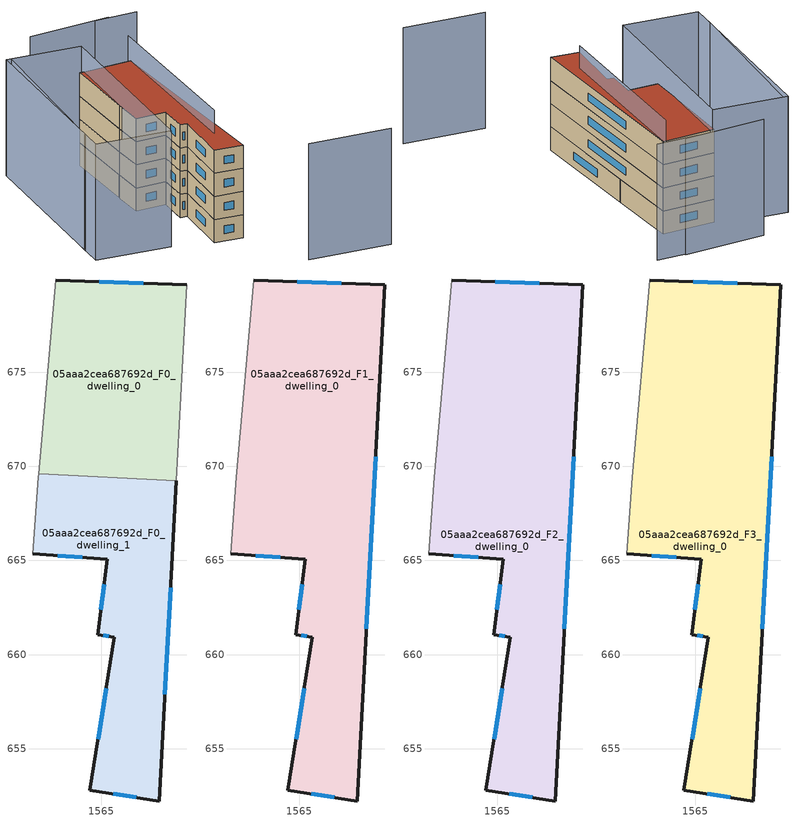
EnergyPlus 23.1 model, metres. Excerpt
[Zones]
05aaa2cea687692d_F0_dwelling_0
 floor ground (EU_floor_Construction): 1569.54,679.67 1568.99,669.22 1561.67,669.62 1562.58,679.91 z0
 wall outside (EU_wall_Construction): 1569.54,679.67 1562.58,679.91 z0:3
 wall adiabatic (EU_wall_Construction): 1562.58,679.91 1561.67,669.62 / 1568.99,669.22 1569.54,679.67 z0:3
 wall to 05aaa2cea687692d_F0_dwelling_1 (EU_wall_Construction): 1561.67,669.62 1568.99,669.22 z0:3
 window (EU_Window_Construction): 1567.22,679.75 1564.9,679.83 z1:2
05aaa2cea687692d_F0_dwelling_1
 floor ground (EU_floor_Construction): 1568.99,669.22 1568.08,652.22 1564.4,652.79 1565.68,660.93 1564.81,661.06 1565.32,665.07 1561.36,665.35 1561.65,669.43 1561.67,669.62 z0
 wall outside (EU_wall_Construction): 1561.36,665.35 1565.32,665.07 1564.81,661.06 1565.68,660.93 1564.4,652.79 1568.08,652.22 1568.99,669.22 z0:3
 wall adiabatic (EU_wall_Construction): 1561.67,669.62 1561.65,669.43 1561.36,665.35 z0:3
 window (EU_Window_Construction): 1562.68,665.25 1564,665.16 / 1568.38,657.89 1568.69,663.56 / 1565.63,652.6 1566.86,652.41 / 1565.26,658.21 1564.83,655.5 / 1565.1,661.01 1565.39,660.97 / 1565.15,663.73 1564.98,662.39 z1:2
05aaa2cea687692d_F1_dwelling_0
 floor to 05aaa2cea687692d_F0_dwelling_0 (EU_floor_Construction): 1569.54,679.67 1568.99,669.23 1561.67,669.62 1562.58,679.91 z3
 floor to 05aaa2cea687692d_F0_dwelling_1 (EU_floor_Construction): 1568.99,669.23 1568.08,652.22 1564.4,652.79 1565.68,660.93 1564.81,661.06 1565.32,665.07 1561.36,665.35 1561.65,669.43 1561.67,669.62 z3
 wall outside (EU_wall_Construction): 1561.36,665.35 1565.32,665.07 1564.81,661.06 1565.68,660.93 1564.4,652.79 1568.08,652.22 1569.54,679.67 1562.58,679.91 z3:6
 wall adiabatic (EU_wall_Construction): 1562.58,679.91 1561.65,669.43 1561.36,665.35 z3:6
 window (EU_Window_Construction): 1562.68,665.25 1564,665.16 / 1567.22,679.75 1564.9,679.83 / 1568.57,661.37 1569.06,670.52 / 1565.63,652.6 1566.86,652.41 / 1565.26,658.21 1564.83,655.5 / 1565.1,661.01 1565.39,660.97 / 1565.15,663.73 1564.98,662.39 z4:5
05aaa2cea687692d_F2_dwelling_0
 floor to 05aaa2cea687692d_F1_dwelling_0 (EU_floor_Construction): 1569.54,679.67 1568.08,652.22 1564.4,652.79 1565.68,660.93 1564.81,661.06 1565.32,665.07 1561.36,665.35 1561.65,669.43 1562.58,679.91 z6
 wall outside (EU_wall_Construction): 1561.36,665.35 1565.32,665.07 1564.81,661.06 1565.68,660.93 1564.4,652.79 1568.08,652.22 1569.54,679.67 1562.58,679.91 z6:9
 wall adiabatic (EU_wall_Construction): 1562.58,679.91 1561.65,669.43 1561.36,665.35 z6:9
 window (EU_Window_Construction): 1562.68,665.25 1564,665.16 / 1567.22,679.75 1564.9,679.83 / 1568.57,661.37 1569.06,670.52 / 1565.63,652.6 1566.86,652.41 / 1565.26,658.21 1564.83,655.5 / 1565.1,661.01 1565.39,660.97 / 1565.15,663.73 1564.98,662.39 z7:8
05aaa2cea687692d_F3_dwelling_0
 floor to 05aaa2cea687692d_F2_dwelling_0 (EU_floor_Construction): 1569.54,679.67 1568.08,652.22 1564.4,652.79 1565.68,660.93 1564.81,661.06 1565.32,665.07 1561.36,665.35 1561.65,669.43 1562.58,679.91 z9
 wall outside (EU_wall_Construction): 1561.36,665.35 1565.32,665.07 1564.81,661.06 1565.68,660.93 1564.4,652.79 1568.08,652.22 1569.54,679.67 1562.58,679.91 z9:12
 wall adiabatic (EU_wall_Construction): 1562.58,679.91 1561.65,669.43 1561.36,665.35 z9:12
 window (EU_Window_Construction): 1562.68,665.25 1564,665.16 / 1567.22,679.75 1564.9,679.83 / 1568.57,661.37 1569.06,670.52 / 1565.63,652.6 1566.86,652.41 / 1565.26,658.21 1564.83,655.5 / 1565.1,661.01 1565.39,660.97 / 1565.15,663.73 1564.98,662.39 z10:11
 roof outside (EU_roof_Construction): 1568.08,652.22 1569.54,679.67 1562.58,679.91 1561.65,669.43 1561.36,665.35 1565.32,665.07 1564.81,661.06 1565.68,660.93 1564.4,652.79 z12
shading: 1571.28,642.84 1581.9,641.5 / 1554.3,681.85 1550.32,658.95 / 1566.87,656.83 1569.56,680.28 / 1574.05,685.61 1568.53,685.96 / 1570.35,686.04 1559.59,686.19 / 1549.9,655.95 1553.67,682.03 / 1553.67,682.03 1563.28,680.64 / 1563.28,680.64 1559.5,654.56 / 1559.5,654.56 1549.9,655.95 z0:15
[Building]
EU S2 Campaign: North Axis=0; Terrain=City; Solar Distribution=FullExterior
[Site:Location]
Bologna: Latitude=44.5; Longitude=11.25; Time Zone=1; Elevation=37
[SizingPeriod:WeatherFileDays]
AnnualSizingPeriod: Begin Month=1; Begin Day of Month=1; End Month=12; End Day of Month=31; Day of Week for Start Day=Monday; Use Weather File Daylight Saving Period=No; Use Weather File Rain and Snow Indicators=No
[MATERIAL]
EU_InternalMass_Material: Roughness=MediumRough; Thickness=0.1; Conductivity=1; Density=1800; Specific Heat=900; Thermal Absorptance=0.9; Solar Absorptance=0.7; Visible Absorptance=0.7
[MATERIAL:NOMASS] Roughness=MediumRough; Thermal Absorptance=0.9; Solar Absorptance=0.7; Visible Absorptance=0.7
Name | Thermal Resistance
EU_wall_NoMass | 0.937881
EU_roof_NoMass | 0.548572
EU_floor_NoMass | 0.71348
[WINDOWMATERIAL:SIMPLEGLAZINGSYSTEM]
EU_Window_SimpleGlazing: UFactor=4.25633; Solar Heat Gain Coefficient=0.85; Visible Transmittance=0.85
[CONSTRUCTION]
EU_wall_Construction: EU_wall_NoMass
EU_roof_Construction: EU_roof_NoMass
EU_floor_Construction: EU_floor_NoMass
EU_InternalMass_Construction: EU_InternalMass_Material
EU_Window_Construction: EU_Window_SimpleGlazing
[ZONE] Type=1; Multiplier=1; Ceiling Height=autocalculate; Floor Area=autocalculate; Part of Total Floor Area=Yes
Name | Volume
05aaa2cea687692d_F0_dwelling_0 | 222.692
05aaa2cea687692d_F1_dwelling_0 | 445.371
05aaa2cea687692d_F2_dwelling_0; 05aaa2cea687692d_F3_dwelling_0 | 445.376
05aaa2cea687692d_F0_dwelling_1 | 222.694
[INTERNALMASS] Construction=EU_InternalMass_Construction
Name | Zone or ZoneList | Surface Area
05aaa2cea687692d_F0_dwelling_0_EU_InternalMass | 05aaa2cea687692d_F0_dwelling_0 | 74.2309
05aaa2cea687692d_F0_dwelling_1_EU_InternalMass | 05aaa2cea687692d_F0_dwelling_1 | 74.2314
05aaa2cea687692d_F1_dwelling_0_EU_InternalMass | 05aaa2cea687692d_F1_dwelling_0 | 148.459
05aaa2cea687692d_F2_dwelling_0_EU_InternalMass | 05aaa2cea687692d_F2_dwelling_0 | 148.459
05aaa2cea687692d_F3_dwelling_0_EU_InternalMass | 05aaa2cea687692d_F3_dwelling_0 | 148.459
[OTHEREQUIPMENT] Fuel Type=Electricity; Design Level Calculation Method=Watts/Area; Power per Zone Floor Area=1; Fraction Latent=0; Fraction Radiant=0; Fraction Lost=0; Carbon Dioxide Generation Rate=0; EndUse Subcategory=EU_Step8_InternalGains
Name | Zone or ZoneList or Space or SpaceList | Schedule
EU_Step8_InternalGain_05aaa2cea687692d_F0_dwelling_0_f000 | 05aaa2cea687692d_F0_dwelling_0 | EU_Step8_GainSchedule_05aaa2cea687692d_F0_dwelling_0_f000
EU_Step8_InternalGain_05aaa2cea687692d_F0_dwelling_1_f000 | 05aaa2cea687692d_F0_dwelling_1 | EU_Step8_GainSchedule_05aaa2cea687692d_F0_dwelling_1_f000
EU_Step8_InternalGain_05aaa2cea687692d_F1_dwelling_0_f000 | 05aaa2cea687692d_F1_dwelling_0 | EU_Step8_GainSchedule_05aaa2cea687692d_F1_dwelling_0_f000
EU_Step8_InternalGain_05aaa2cea687692d_F2_dwelling_0_f000 | 05aaa2cea687692d_F2_dwelling_0 | EU_Step8_GainSchedule_05aaa2cea687692d_F2_dwelling_0_f000
EU_Step8_InternalGain_05aaa2cea687692d_F3_dwelling_0_f000 | 05aaa2cea687692d_F3_dwelling_0 | EU_Step8_GainSchedule_05aaa2cea687692d_F3_dwelling_0_f000
[ZONEVENTILATION:DESIGNFLOWRATE] Schedule=EU_AlwaysOn; Design Flow Rate Calculation Method=AirChanges/Hour; Air Changes per Hour=0.687892; Ventilation Type=Natural; Fan Pressure Rise=0; Fan Total Efficiency=1; Constant Term Coefficient=1; Temperature Term Coefficient=0; Velocity Term Coefficient=0; Velocity Squared Term Coefficient=0; Minimum Indoor Temperature=-100; Maximum Indoor Temperature=100; Delta Temperature=-100; Minimum Outdoor Temperature=-100; Maximum Outdoor Temperature=100; Maximum Wind Speed=40
Name | Zone or ZoneList or Space or SpaceList
EU_ConstantAir_05aaa2cea687692d_F0_dwelling_0 | 05aaa2cea687692d_F0_dwelling_0
EU_ConstantAir_05aaa2cea687692d_F0_dwelling_1 | 05aaa2cea687692d_F0_dwelling_1
EU_ConstantAir_05aaa2cea687692d_F1_dwelling_0 | 05aaa2cea687692d_F1_dwelling_0
EU_ConstantAir_05aaa2cea687692d_F2_dwelling_0 | 05aaa2cea687692d_F2_dwelling_0
EU_ConstantAir_05aaa2cea687692d_F3_dwelling_0 | 05aaa2cea687692d_F3_dwelling_0
[HVACTEMPLATE:THERMOSTAT] Constant Heating Setpoint=20; Constant Cooling Setpoint=50
EU_HeatOnly_05aaa2cea687692d_F0_dwelling_0; EU_HeatOnly_05aaa2cea687692d_F0_dwelling_1; EU_HeatOnly_05aaa2cea687692d_F1_dwelling_0; EU_HeatOnly_05aaa2cea687692d_F2_dwelling_0; EU_HeatOnly_05aaa2cea687692d_F3_dwelling_0
[HVACTEMPLATE:ZONE:IDEALLOADSAIRSYSTEM] System Availability Schedule=EU_AlwaysOn; Maximum Heating Supply Air Temperature=50; Minimum Cooling Supply Air Temperature=13; Maximum Heating Supply Air Humidity Ratio=0.0156; Minimum Cooling Supply Air Humidity Ratio=0.0077; Heating Limit=NoLimit; Cooling Limit=NoLimit; Heating Availability Schedule=EU_AlwaysOn; Cooling Availability Schedule=EU_CoolingOff; Dehumidification Control Type=ConstantSensibleHeatRatio; Cooling Sensible Heat Ratio=0.7; Dehumidification Setpoint=60; Humidification Control Type=None; Humidification Setpoint=30; Outdoor Air Method=None; Outdoor Air Flow Rate per Person=0.00944; Outdoor Air Flow Rate per Zone Floor Area=0; Outdoor Air Flow Rate per Zone=0; Demand Controlled Ventilation Type=None; Outdoor Air Economizer Type=NoEconomizer; Heat Recovery Type=None; Sensible Heat Recovery Effectiveness=0.7; Latent Heat Recovery Effectiveness=0.65
Name | Template Thermostat
05aaa2cea687692d_F0_dwelling_0 | EU_HeatOnly_05aaa2cea687692d_F0_dwelling_0
05aaa2cea687692d_F0_dwelling_1 | EU_HeatOnly_05aaa2cea687692d_F0_dwelling_1
05aaa2cea687692d_F1_dwelling_0 | EU_HeatOnly_05aaa2cea687692d_F1_dwelling_0
05aaa2cea687692d_F2_dwelling_0 | EU_HeatOnly_05aaa2cea687692d_F2_dwelling_0
05aaa2cea687692d_F3_dwelling_0 | EU_HeatOnly_05aaa2cea687692d_F3_dwelling_0
[SIZING:ZONE] Zone Cooling Design Supply Air Temperature Input Method=SupplyAirTemperature; Zone Cooling Design Supply Air Temperature=13; Zone Heating Design Supply Air Temperature Input Method=SupplyAirTemperature; Zone Heating Design Supply Air Temperature=50; Zone Cooling Design Supply Air Humidity Ratio=0.008; Zone Heating Design Supply Air Humidity Ratio=0.008; Cooling Design Air Flow Method=DesignDay; Cooling Design Air Flow Rate=0; Cooling Minimum Air Flow per Zone Floor Area=0.000762; Cooling Minimum Air Flow=0; Cooling Minimum Air Flow Fraction=0.2; Heating Design Air Flow Method=DesignDay; Heating Design Air Flow Rate=0; Heating Maximum Air Flow per Zone Floor Area=0.002032; Heating Maximum Air Flow=0.141576; Heating Maximum Air Flow Fraction=0.3; Account for Dedicated Outdoor Air System=No; Dedicated Outdoor Air System Control Strategy=NeutralSupplyAir; Dedicated Outdoor Air Low Setpoint Temperature for Design=autosize; Dedicated Outdoor Air High Setpoint Temperature for Design=autosize; Zone Load Sizing Method=Sensible Load Only No Latent Load; Zone Latent Cooling Design Supply Air Humidity Ratio Input Method=HumidityRatioDifference; Zone Cooling Design Supply Air Humidity Ratio Difference=0.005; Zone Latent Heating Design Supply Air Humidity Ratio Input Method=HumidityRatioDifference; Zone Humidification Design Supply Air Humidity Ratio Difference=0.005
05aaa2cea687692d_F0_dwelling_0; 05aaa2cea687692d_F0_dwelling_1; 05aaa2cea687692d_F1_dwelling_0; 05aaa2cea687692d_F2_dwelling_0; 05aaa2cea687692d_F3_dwelling_0
[SCHEDULE:CONSTANT]
Name | Hourly Value
EU_AlwaysOn | 1
EU_CoolingOff | 0
[SCHEDULE:FILE] Column Number=1; Rows to Skip at Top=0; Number of Hours of Data=8760; Column Separator=Comma; Interpolate to Timestep=No; Minutes per Item=60; Adjust Schedule for Daylight Savings=Yes
Name | File
EU_Step8_GainSchedule_05aaa2cea687692d_F0_dwelling_0_f000 | ../../schedules/05aaa2cea687692d/05aaa2cea687692d_F0_dwelling_0_f000_gain.csv
EU_Step8_GainSchedule_05aaa2cea687692d_F0_dwelling_1_f000 | ../../schedules/05aaa2cea687692d/05aaa2cea687692d_F0_dwelling_1_f000_gain.csv
EU_Step8_GainSchedule_05aaa2cea687692d_F1_dwelling_0_f000 | ../../schedules/05aaa2cea687692d/05aaa2cea687692d_F1_dwelling_0_f000_gain.csv
EU_Step8_GainSchedule_05aaa2cea687692d_F2_dwelling_0_f000 | ../../schedules/05aaa2cea687692d/05aaa2cea687692d_F2_dwelling_0_f000_gain.csv
EU_Step8_GainSchedule_05aaa2cea687692d_F3_dwelling_0_f000 | ../../schedules/05aaa2cea687692d/05aaa2cea687692d_F3_dwelling_0_f000_gain.csv
